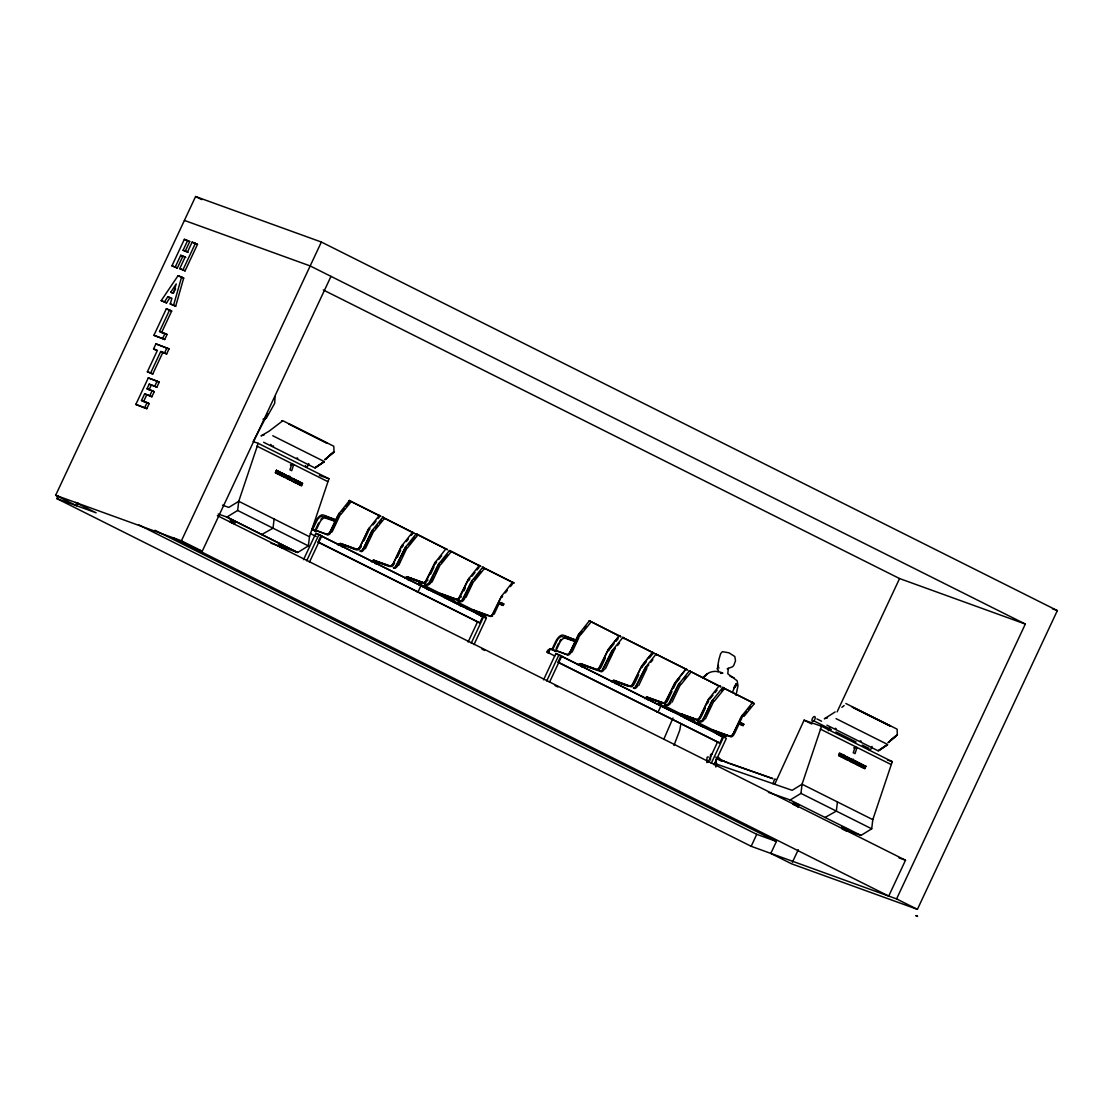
<?xml version="1.0" encoding="UTF-8"?>
<svg xmlns="http://www.w3.org/2000/svg" width="1113" height="1113" viewBox="0 0 1113 1113"><rect width="100%" height="100%" fill="white"/><g stroke="black" fill="none" stroke-linecap="round" stroke-linejoin="round"><path stroke-width="1.5" d="M710.47 760.054L710.497 755.17A2.073 1.266 50.9 0 1 712.139 754.322M706.866 762.614L706.992 758.023A2.073 1.266 50.9 0 1 708.425 757.063M289.756 476.141L289.561 476.823M275.078 396.534L274.674 403.323L266.285 418.21L264.741 418.516M218.176 514.011L226.927 517.058L237.639 510.464L238.739 501.295L258.202 443.336L328.947 478.757L309.484 536.73L308.384 545.899L297.686 552.493L284.038 547.735M274.104 519.02L273.019 528.174L261.708 534.574M768.443 792.373L790.244 799.983L800.957 793.388L802.056 784.22L821.519 726.246L892.264 761.668L872.801 819.641L871.702 828.809L861.003 835.404L845.727 830.075M837.435 801.93L836.336 811.099L825.025 817.485M680.906 723.631L679.751 730.267L673.963 745.418M735.985 695.444L738.002 685.705L737.14 680.766L727.791 673.782L728.292 668.329M181.6 277.04L183.687 278.083L175.687 306.2L173.6 305.157L181.6 277.04L178.024 275.746L161.19 300.663L166.56 302.889L169.913 297.783L167.826 296.74L164.474 301.846L161.19 300.663M175.687 306.2L170.219 303.932L171.945 298.214L167.826 296.74M333.928 451.795L325.038 459.544L334.011 451.864L333.789 446.257L282.549 420.589M897.245 734.705L888.355 742.454L897.328 734.775L897.106 729.168L845.866 703.513M291.954 463.662L289.937 469.825L291.703 470.702L293.721 464.552L290.396 464.956M855.271 746.586L853.254 752.736L855.021 753.612L857.038 747.463L853.713 747.866M351.096 501.782L349.44 500.46L351.096 501.782L340.912 514.373M384.416 518.477L382.775 517.155L384.416 518.477L374.232 531.068M446.786 549.46L416.332 533.781L417.653 535.214L416.053 533.976L405.243 547.582M417.751 535.158L407.567 547.763M435.1 562.524L445.951 548.792L447.537 549.697L416.053 533.976M480.106 566.141L449.652 550.462L450.988 551.909L449.374 550.657L439.218 563.373M451.071 551.853L440.887 564.444M469.074 578.329L479.286 565.487L480.858 566.392L449.374 550.657M472.538 580.068L482.75 567.227L483.599 567.421L484.405 568.534L474.221 581.139M501.754 595.914L512.606 582.169L514.192 583.087L482.708 567.352L484.405 568.534M591.1 621.972L589.459 620.651L591.1 621.972L580.916 634.563M691.09 672.043L689.434 670.722L691.09 672.043L680.906 684.634M718.01 671.807L718.497 670.36L717.134 668.857L718.442 665.421M724.41 688.738L722.768 687.417L724.41 688.738L714.226 701.329M754.266 703.68L752.625 702.359L754.266 703.68L744.082 716.285M673.003 717.996L663.904 739.018M774.731 784.234L804.087 720.167L821.519 726.246M720.918 760.61L721.697 760.861M715.756 757.16L724.16 761.222M729.933 763.685L772.867 778.641L721.363 760.402M332.105 531.903L340.133 514.929M365.426 548.598L373.467 531.624M401.71 545.773L393.153 563.707M405.842 546.594L395.324 566.99A4.243 2.003 -63.4 0 1 393.459 567.63M398.76 565.279L406.788 548.319M432.094 581.974L440.122 565.001M471.842 580.889L461.978 600.366A4.243 2.003 -63.4 0 1 460.114 601.006M466.097 597.222L473.442 581.696M501.699 595.845L491.835 615.322A4.243 2.003 -63.4 0 1 489.97 615.962L474.249 610.272A4.563 2.156 -63.4 0 0 472.983 610.453M572.11 652.093L578.899 637.61M605.444 668.788L612.22 654.305M638.765 685.469L646.806 668.51M672.099 702.164L680.126 685.191M705.433 718.859L713.461 701.886M77.882 502.714L76.477 505.705L55.65 495.271L195.596 196.528L321.365 242.036L1057.35 610.592L917.404 909.349L791.635 863.841L770.808 853.407L776.415 841.456L155.083 530.317M917.404 909.349L896.577 898.914L751.164 846.297L56.833 498.596L58.224 495.605M185.788 257.395L182.81 256.324L177.315 268.066L171.945 265.84L184.355 239.323L189.725 241.563L185.189 251.26L183.102 250.216L187.652 240.519M171.945 265.84L175.228 267.023L180.737 255.28L185.203 256.894L179.694 268.65L185.064 270.876L197.488 244.359L192.118 242.133L187.568 251.844L183.102 250.216M179.694 268.65L182.977 269.833L195.401 243.316M159.549 331.451L167.075 334.457L164.71 339.521L153.9 335.319L166.324 308.802L171.68 311.028L161.635 332.495L159.549 331.451L169.607 309.984M153.566 348.926L155.931 343.875L169.023 348.898L166.658 353.962L160.717 351.513L150.658 372.966L147.375 371.784L157.42 350.331L153.566 348.926L155.639 349.969M153.9 335.319L162.623 338.477L165.002 333.413M135.856 404.422L148.279 377.905L157.128 381.105L159.215 382.149L156.836 387.213L149.184 384.152L146.999 388.799L154.22 391.693L151.855 396.757L144.634 393.849L141.504 400.541L149.156 403.602L146.791 408.666L135.856 404.422L146.791 408.666M147.375 371.784L152.745 374.01L162.79 352.557M160.717 351.513L164.571 352.918L166.95 347.854M143.577 401.584L146.721 394.892M149.086 389.842L151.257 385.195M144.634 393.849L149.768 395.713L152.147 390.649L154.22 391.693M144.704 407.622L147.069 402.558L149.156 403.602M149.184 384.152L154.763 386.169L157.128 381.105M55.65 495.271L181.419 540.793L321.365 242.036M194.385 548.375L202.246 551.213L330.992 276.358M293.86 482.054L295.961 482.819L296.934 480.746L292.886 478.715M315.577 531.193L311.863 529.426L315.577 521.496A8.807 4.16 -63.4 0 1 323.229 514.957L336.084 520.021L335.43 521.427L324.662 517.795A7.248 3.422 -63.4 0 0 320.196 521.607L315.577 531.193L314.882 530.943M315.508 529.621L318.596 523.013M303.529 559.63L315.869 533.294L482.778 616.546L479.8 622.918L317.984 542.114M306.673 560.757L319.014 534.435M318.624 540.64L320.405 536.814M309.456 562.148L321.796 535.826L315.869 533.294M311.863 529.426L312.544 529.677L317.177 520.091A7.248 3.422 -63.4 0 1 321.629 516.279L332.411 519.91L333.065 518.505M338.032 515.208L330.575 531.138A4.41 2.073 -63.4 0 1 326.735 534.407M332.091 530.122L335.486 522.873M336.836 519.98L338.199 517.086M363.979 540.723L368.055 532.028M365.412 546.803L368.125 541.015M370.17 536.675L371.519 533.767M401.223 546.845L393.752 562.775A4.41 2.073 -63.4 0 1 389.926 566.058M397.313 557.418L400.708 550.17M404.687 548.584L397.23 564.514A4.41 2.073 -63.4 0 1 393.39 567.797M398.746 563.498L400.096 560.604M402.141 556.263L404.854 550.462M434.543 563.54L427.086 579.47A4.41 2.073 -63.4 0 1 423.246 582.739L407.525 577.049A4.41 2.073 -63.4 0 0 404.895 578.426M430.634 574.099L434.028 566.865M432.067 580.193L433.43 577.285M435.461 572.945L438.174 567.157M433.36 591.337L426.669 588.916L444.031 595.984L440.025 594.537M463.968 590.794L465.317 587.901M460.003 605.597L466.945 607.461L461.77 606.237L443.433 597.069M471.342 581.96L463.884 597.904A4.41 2.073 -63.4 0 1 460.045 601.173M467.432 592.533L464.719 598.321A4.41 2.073 -63.4 0 1 462.827 600.937M468.796 589.64L471.509 583.838M466.236 608.477L477.366 612.679L473.359 611.218M468.086 642.034L477.519 621.889M471.23 643.161L483.571 616.825L486.339 618.216L474.013 644.552M501.198 596.916L493.741 612.846A4.41 2.073 -63.4 0 1 489.901 616.115M498.652 604.582L494.575 613.277A4.41 2.073 -63.4 0 1 494.033 614.279M503.159 605.416L503.813 604.025L500.794 602.509L500.14 603.9L503.159 605.416L499.904 604.234M555.582 651.383L551.867 649.616L555.582 641.686A8.807 4.16 -63.4 0 1 563.248 635.147L576.103 640.212L575.449 641.617L564.667 637.986A7.248 3.422 -63.4 0 0 560.215 641.798L555.582 651.383L554.9 651.133M556.138 648.489L558.615 643.203M543.547 679.82L555.888 653.484L722.796 736.736L719.805 743.108L558.003 662.305M546.692 680.961L559.032 654.625M561.022 655.724L558.03 662.096L719.805 743.108M549.474 682.339L561.801 656.016L559.449 655.154L668.454 709.746L684.05 716.174L680.029 714.727M551.867 649.616L552.563 649.867L557.182 640.281A7.248 3.422 -63.4 0 1 561.648 636.469L572.416 640.1L573.07 638.695M575.491 643.064L578.204 637.276M605.347 658.02L601.27 666.715A4.41 2.073 -63.4 0 1 600.074 668.607M611.371 652.079L603.9 668.023A4.41 2.073 -63.4 0 1 600.074 671.292L584.353 665.602A4.41 2.073 -63.4 0 0 581.723 666.979L582.419 666.131A4.563 2.156 -63.4 0 1 584.422 665.435L595.427 669.428M608.825 659.759L615.447 648.1M641.227 667.035L631.864 685.441A4.243 2.003 -63.4 0 1 630 686.081L614.279 680.391A4.563 2.156 -63.4 0 0 612.275 681.086L611.566 681.796A4.41 2.073 -63.4 0 1 614.209 680.558L630.779 686.665M634.605 683.396L638.681 674.715M644.691 668.774L635.342 687.18A4.243 2.003 -63.4 0 1 633.478 687.82M674.548 683.73L667.09 699.66A4.41 2.073 -63.4 0 1 663.265 702.929M667.939 700.091L672.002 691.396M673.365 688.502L675.953 683.145M673.365 711.527L666.951 708.536M701.26 716.786L705.336 708.091M707.367 703.736L708.731 700.842M711.36 702.15L703.889 718.094A4.41 2.073 -63.4 0 1 700.063 721.363M706.769 714.17L710.164 706.936M683.452 717.259L701.774 726.427L706.95 727.652L700.272 725.231M713.767 732.215L717.37 732.869L713.363 731.408M708.091 762.224L717.523 742.079M711.235 763.351L723.575 737.015L726.358 738.406L714.017 764.742M741.216 717.106L733.147 733.968M734.594 733.467L742.051 717.537M743.178 725.606L743.832 724.215L740.799 722.699L740.145 724.09L743.178 725.606L739.908 724.424M751.164 846.297L756.757 834.347L776.415 841.456M828.295 730.698L829.769 727.554M837.115 711.875L899.568 578.551L1025.323 624.059L896.577 898.914M839.87 753.445L838.896 755.532L842.944 757.55M841.331 755.393L845.31 756.172M792.373 862.269L798.271 849.692M843.07 756.27L845.463 756.395L848.885 758.885M843.724 755.532L839.717 754.294L854.617 760.986L852.224 760.847M844.169 755.379L843.028 757.814L838.645 755.63L839.8 753.181L844.169 755.379L840.83 754.169M845.24 755.908L844.099 758.356L848.468 760.541L849.609 758.106L839.119 753.362M849.372 758.203L848.398 760.276L844.336 758.259M850.694 758.635L849.539 761.083L853.908 763.268L855.062 760.833L846.27 756.896M850.763 758.899L849.789 760.986L853.838 763.003L854.812 760.93M850.902 759.122L854.325 761.612M852.878 759.734L853.045 759.01M856.203 761.626L855.229 763.713L859.278 765.73L860.252 763.657M861.573 764.088L860.432 766.537L864.801 768.721L865.942 766.287L857.163 762.349M861.657 764.353L860.683 766.44L864.731 768.457M863.118 766.3L865.705 766.384M217.383 515.639L905.509 860.224L888.717 896.076L173.558 537.941M732.437 692.258L736.152 683.674L734.135 687.862L736.75 684.843L733.745 687.57M253.235 441.43L267.871 413.688M329.963 532.07L339.187 513.218M338.881 515.639L340.077 513.733M359.819 547.012L369.057 528.146M368.737 530.581L369.933 528.689M371.853 530.818L363.297 548.751M372.201 532.32L373.398 530.428M402.057 547.276L403.254 545.384M405.535 549.015L406.078 548.013M435.392 563.971L436.588 562.065M438.508 564.194L428.658 583.685A4.243 2.003 -63.4 0 1 426.794 584.325M438.856 565.71L439.412 564.694M468.364 579.15L458.514 598.641A4.243 2.003 -63.4 0 1 456.65 599.267L440.929 593.577A4.563 2.156 -63.4 0 0 439.649 593.772M468.712 580.652L469.909 578.76M472.19 582.391L472.733 581.389M502.046 597.347L502.589 596.331M596.61 669.553A4.41 2.073 -63.4 0 0 600.436 666.284L608.449 649.338L619.398 635.551L620.15 635.801L620.957 636.928L589.403 620.79L578.593 634.382L570.579 651.328A4.41 2.073 -63.4 0 1 566.754 654.597L551.032 648.907A4.41 2.073 -63.4 0 0 547.193 652.19C551.325 654.235 544.187 651.662 549.085 649.449A4.563 2.156 -63.4 0 1 551.102 648.754M548.737 652.941L549.293 651.912M569.981 652.26L579.205 633.408M578.885 635.829L579.428 634.813M579.581 636.163L580.151 635.12M608.741 650.771L609.284 649.769M611.858 651.008L602.008 670.499A4.243 2.003 -63.4 0 1 600.144 671.125M612.901 652.858L613.472 651.815M641.714 665.964L633.687 682.937A4.41 2.073 -63.4 0 1 629.93 686.248M642.062 667.466L642.618 666.464M675.048 682.645L665.198 702.136A4.243 2.003 -63.4 0 1 663.334 702.776L647.543 697.239A4.41 2.073 -63.4 0 0 644.9 698.616M678.513 684.384L668.663 703.875A4.243 2.003 -63.4 0 1 666.798 704.515M708.369 699.34L699.813 717.273M711.847 701.079L703.291 719.012M741.703 716.035L733.676 732.994A4.41 2.073 -63.4 0 1 729.919 736.305M267.009 415.149L264.435 419.531L263.002 419.114M170.804 292.19L176.23 283.926L173.475 293.15L170.804 292.19L172.891 293.234L175.604 289.102M841.901 707.312L842.944 706.546M843.306 706.226L844.113 705.559M338.589 514.192L349.399 500.6L380.883 516.321L379.296 515.416L368.445 529.148L360.431 546.093A4.41 2.073 -63.4 0 1 356.591 549.363M329.963 532.084L328.669 533.614A4.243 2.003 -63.4 0 1 326.805 534.254L315.8 530.275M359.819 547.026L358.525 548.57A4.243 2.003 -63.4 0 1 356.661 549.196L340.94 543.52A4.563 2.156 -63.4 0 0 338.936 544.201L338.227 544.925M372.521 529.899L363.895 547.833A4.41 2.073 -63.4 0 1 360.069 551.102M363.283 548.765L362.003 550.309A4.243 2.003 -63.4 0 1 360.139 550.935M401.765 545.843L402.391 544.827M393.139 563.721L391.859 565.251A4.243 2.003 -63.4 0 1 389.995 565.891L374.205 560.368A4.41 2.073 -63.4 0 0 371.561 561.745M435.712 561.522L425.18 581.946A4.243 2.003 -63.4 0 1 423.316 582.586L407.595 576.896A4.563 2.156 -63.4 0 0 405.591 577.577L404.882 578.301M439.176 563.289L430.55 581.209A4.41 2.073 -63.4 0 1 426.724 584.478M469.046 578.217L460.406 596.165A4.41 2.073 -63.4 0 1 456.58 599.434M471.898 580.958L472.496 579.97M569.967 652.274L568.687 653.804A4.243 2.003 -63.4 0 1 566.823 654.444L555.818 650.465M611.913 651.077L612.526 650.089M641.77 666.033L652.635 652.301L653.901 652.83L654.194 653.665L652.621 652.524L642.424 665.143M645.86 666.784L637.165 684.676A4.41 2.073 -63.4 0 1 633.408 687.987M645.248 667.772L656.058 654.166L687.542 669.887L685.97 668.983L675.744 681.824M646.096 668.203L648.782 664.781M675.104 682.714L685.942 669.219M679.18 683.479L670.569 701.399A4.41 2.073 -63.4 0 1 666.729 704.668M679.417 684.885L680.071 683.994M709.051 698.408L700.425 716.355A4.41 2.073 -63.4 0 1 696.585 719.624L680.864 713.934A4.41 2.073 -63.4 0 0 680.293 713.878M699.813 717.287L698.519 718.831A4.243 2.003 -63.4 0 1 696.655 719.457L680.933 713.767A4.563 2.156 -63.4 0 0 679.653 713.962M711.903 701.148L712.515 700.16M712.751 701.58L713.391 700.689M703.277 719.026L701.997 720.57A4.243 2.003 -63.4 0 1 700.133 721.196M741.759 716.104L742.385 715.089M742.608 716.522L746.308 711.861M733.133 733.982L731.853 735.512A4.243 2.003 -63.4 0 1 729.989 736.152L714.268 730.462A4.563 2.156 -63.4 0 0 712.988 730.643M342.108 511.215L344.154 508.697M346.185 506.165L349.245 502.38M372.98 524.905L376.041 521.121M378.086 518.602L380.131 516.07L349.426 500.697M372.563 529.997L382.719 517.281L414.273 533.419L412.617 532.348M375.443 527.91L377.474 525.378M379.519 522.86L381.55 520.341M402.419 544.953L412.575 532.237M406.315 541.6L408.36 539.068M411.407 535.283L413.452 532.765L382.761 517.378M408.763 544.591L414.885 537.023M438.619 559.547L441.68 555.763M441.068 562.552L447.189 554.984M471.954 576.242L475.014 572.458M477.046 569.926L479.091 567.407M474.402 579.233L480.524 571.665M505.274 592.923L507.319 590.405M510.38 586.621L512.411 584.088M580.082 633.923L582.127 631.405M584.158 628.887L586.203 626.355M619.287 635.829L608.394 649.255L598.544 668.76A4.243 2.003 -63.4 0 1 596.679 669.386L580.958 663.71A4.563 2.156 -63.4 0 0 578.941 664.391L578.245 665.115A4.41 2.073 -63.4 0 1 580.889 663.863L597.444 669.984M609.938 648.879L614.014 643.829M616.059 641.311L618.091 638.792M612.567 650.187L623.016 637.276L623.809 638.598L622.765 637.568L653.456 652.955L649.38 658.006M617.492 645.568L619.524 643.05M643.258 665.574L646.319 661.79M650.813 662.263L652.858 659.745M676.593 682.255L679.653 678.471M679.222 683.563L689.392 670.847L720.848 687.055L720.57 686.206L719.29 685.678L709.078 698.519M684.147 678.958L686.178 676.426M709.927 698.95L712.974 695.166M715.019 692.648L717.064 690.116M712.557 700.258L722.713 687.542L752.611 702.595M721.544 690.589L723.589 688.071M742.413 715.214L752.569 702.498M748.353 709.329L750.385 706.811M371.561 561.606L372.257 560.896A4.563 2.156 -63.4 0 1 374.274 560.201M375.011 563.373L375.735 562.635A4.563 2.156 -63.4 0 1 377.738 561.94M408.332 580.068L409.055 579.317A4.563 2.156 -63.4 0 1 411.073 578.635M644.9 698.491L645.596 697.768A4.563 2.156 -63.4 0 1 647.613 697.086M648.364 700.23L649.074 699.507A4.563 2.156 -63.4 0 1 651.077 698.825M702.665 678.332C707.325 671.417 715.367 669.636 722.852 673.101L720.487 673.407M702.804 678.234L707.478 673.755L702.901 677.956M281.7 420.797L282.326 421.104L269.012 431.246L261.04 435.893L264.157 434.64L263.28 435.072M835.14 711.944L824.357 718.803L827.474 717.551L826.597 717.996M315.661 467.71L324.217 461.603L314.923 467.724M878.978 750.635L887.534 744.527L878.24 750.649M324.259 461.812L314.854 467.919L263.628 442.264M887.576 744.736L878.171 750.844L826.945 725.175M418.655 582.238L420.088 584.812L419.295 584.52L418.655 582.238L419.977 582.294L420.547 584.353L419.768 584.061L451.669 599.81L453.645 598.335L450.946 598.864L452.866 598.057L450.89 599.531L451.669 599.81M479.105 614.362L481.08 612.901L478.381 613.416L480.287 612.609L481.233 613.472M485.004 616.505L486.979 615.03L484.211 616.212L485.004 616.505L453.088 600.756L453.881 601.034L452.518 598.697M664.558 704.557L665.991 707.131L665.101 704.334M685.789 717.871L687.764 716.396L685.065 716.911L687.138 716.689M691.688 720L693.649 718.525L690.895 719.721L691.688 720L659.772 704.251L660.566 704.543L659.453 702.706L660.092 705.002L673.699 711.805M697.893 721.252L699.312 723.826L698.421 721.029M719.109 734.552L721.085 733.091L718.386 733.606L720.306 732.799L721.252 733.662M725.008 736.695L726.984 735.22L724.229 736.403L725.008 736.695L693.107 720.946L693.886 721.224L693.316 719.179M727.179 668.788L732.646 666.743L733.801 665.296L735.512 660.774L734.803 656.517L728.932 652.802L722.379 651.662L720.612 653.693L718.915 659.439L717.829 665.463L718.901 668.162M229.292 521.385L234.982 523.973L230.655 522.122M547.109 652.107L554.803 656.002M846.534 831.147L841.943 828.795M253.444 441.666L258.202 443.336M319.445 475.446L328.947 478.757M222.503 505.191L228.833 507.403L238.739 501.295L309.484 536.73M270.988 543.186L279.14 546.024M887.52 760.012L892.264 761.668M715.589 763.782L792.15 790.313L802.056 784.22L872.801 819.641M184.396 220.416L310.165 265.937L1025.323 624.059M189.725 241.563L184.355 239.323M197.488 244.359L192.118 242.133M185.189 251.26L188.167 252.345M183.687 278.083L178.024 275.746M1052.453 608.825L1057.35 610.592M170.219 303.932L173.6 305.157M171.68 311.028L166.324 308.802M161.635 332.495L167.075 334.457M169.023 348.898L155.931 343.875M159.215 382.149L148.279 377.905M146.999 388.799L152.147 390.649M141.504 400.541L147.069 402.558M336.084 520.021L326.262 516.474A8.807 4.16 -63.4 0 0 325.121 516.376M312.586 529.287L327.584 534.838A4.41 2.073 -63.4 0 0 328.808 534.657M353.851 548.667L344.418 545.259A4.563 2.156 -63.4 0 0 342.401 545.94L341.677 546.678A4.41 2.073 -63.4 0 1 344.348 545.412L356.188 549.822M499.612 602.495L503.813 604.025M387.171 565.348L377.669 562.107A4.41 2.073 -63.4 0 0 375.039 563.484M380.089 563.095L389.522 566.517M422.008 582.767L411.003 578.788A4.41 2.073 -63.4 0 0 408.36 580.165M413.41 579.79L422.843 583.198M576.103 640.212L566.267 636.664A8.807 4.16 -63.4 0 0 565.126 636.566M419.42 585.035L420.992 585.605L418.001 591.977L416.429 591.406M455.398 599.309L444.393 595.316A4.563 2.156 -63.4 0 0 443.809 595.274M456.177 599.893L444.324 595.483A4.41 2.073 -63.4 0 0 443.753 595.427M443.767 596.554L432.901 591.796M444.991 597.389L447.913 596.777L445.047 596.721L447.12 596.498M451.989 598.933L453.408 601.507L452.768 599.211M490.75 616.546L474.18 610.425A4.41 2.073 -63.4 0 0 473.609 610.383M487.132 615.6L486.186 614.738L484.266 615.545L485.059 615.837L458.987 602.884L459.78 603.176L459.196 601.117M482.611 614.933L483.306 615.183L479.592 613.416M480.426 615.698L483.571 616.825M486.339 618.216L476.698 613.722M851.723 759.623L855.062 760.833M862.603 765.076L865.942 766.287M741.021 723.2L743.832 724.215M628.762 686.109L617.687 682.297A4.41 2.073 -63.4 0 0 615.044 683.674L615.739 682.826A4.563 2.156 -63.4 0 1 617.757 682.13M627.955 686.137L618.522 682.728A4.41 2.073 -63.4 0 0 617.298 682.895M664.099 703.36L648.378 697.67A4.41 2.073 -63.4 0 0 647.154 697.851M662.012 702.957L651.008 698.978A4.41 2.073 -63.4 0 0 648.378 700.355M661.289 702.818L651.856 699.409A4.41 2.073 -63.4 0 0 650.618 699.59M660.092 705.002L658.673 702.428M659.425 705.225L660.997 705.795L658.02 712.167L656.447 711.597M697.434 720.055L681.713 714.365A4.41 2.073 -63.4 0 0 680.474 714.546M695.347 719.652L684.342 715.673A4.41 2.073 -63.4 0 0 683.772 715.617M686.749 716.675L694.609 719.513M680.433 715.534L683.785 716.744M707.019 728.5L692.634 721.405L691.994 719.123M730.754 736.736L714.198 730.629A4.41 2.073 -63.4 0 0 713.628 730.573M727.137 735.79L726.191 734.928L724.285 735.735L725.064 736.027L699.006 723.074L699.785 723.367L699.214 721.307M720.431 735.888L723.575 737.015M56.833 498.596L96.135 512.815L75.294 502.394M899.067 857.9L905.509 860.224M792.887 804.282L798.299 806.883L797.465 806.633M730.003 676.175L734.232 677.887M234.384 521.677C239.225 523.472 226.704 517.642 231.49 520.327M724.104 761.334L728.486 763.059M233.688 521.371L232.186 520.675M280.796 545.022C292.19 550.128 273.506 541.029 280.086 544.674M279.961 546.817L283.592 548.306L278.18 545.899M195.596 196.528L201.815 199.63M323.285 289.964L899.568 578.551M180.737 255.28L182.81 256.324M182.977 269.833L185.064 270.876M175.228 267.023L177.315 268.066M164.474 301.846L166.56 302.889M162.623 338.477L164.71 339.521M164.571 352.918L166.658 353.962M327.208 443.127L288.768 423.886L327.208 443.377M890.525 726.052L852.085 707.033M853.615 707.812L890.525 726.288M150.658 372.966L152.745 374.01M272.755 435.74L323.994 461.394M836.072 718.65L887.311 744.305M154.763 386.169L156.836 387.213M816.9 718.901L821.575 721.238M814.354 721.099L831.355 729.613M836.002 731.937L856.092 741.995M862.269 745.098L868.46 748.186M256.908 446.118L327.653 481.539M804.087 720.167L811.78 724.02M820.225 729.029L890.97 764.464M149.768 395.713L151.855 396.757M622.724 637.471L652.58 652.427M513.441 582.836L482.722 567.324M589.431 620.887L620.136 636.26M686.791 669.65L656.058 654.166M689.42 670.958L720.125 686.331M722.754 687.639L753.445 703.026M291.495 478.02L287.446 475.988L286.472 478.061L290.521 480.093M285.86 475.348L282.146 473.484L285.568 475.974M843.209 755.421L847.257 757.438M855.452 761.542L858.151 762.892M291.912 480.788L295.961 482.819M332.411 519.91L335.43 521.427M572.416 640.1L575.449 641.617M451.725 599.142L425.667 586.203L426.446 586.481L425.876 584.436M466.681 608.018L477.101 613.235M706.685 728.208L717.106 733.425M419.295 584.52L430.661 590.113M452.629 601.215L463.996 606.794M319.431 534.963L428.435 589.556M555.888 653.484L558.656 654.875M716.702 733.912L723.213 737.279M310.221 533.503L316.231 536.522M318.026 541.906L479.8 622.918M237.639 510.464L308.384 545.899M800.957 793.388L871.702 828.809M721.363 760.889L716.313 758.676A2.017 1.21 50.2 0 0 716.271 759.024L716.299 763.087A1.809 1.085 50.2 0 0 716.341 763.435L716.828 764.214L714.783 763.198M226.927 517.058L297.686 552.493M226.329 516.849L297.088 552.285M789.646 799.774L861.003 835.404M481.818 649.004L484.6 650.395M555.081 685.608L557.863 686.999M181.419 540.793L202.246 551.213M138.541 524.766L756.757 834.347M272.852 445.798L273.617 446.188M860.321 740.771L861.128 741.202M835.376 728.264L836.169 728.709M297.004 457.846L297.811 458.292M772.965 783.761L774.592 779.114L776.095 779.392M270.556 444.449L271.266 444.894M693.023 718.817L690.95 719.054L691.743 719.332L665.671 706.393L666.464 706.672L665.88 704.626M692.787 719.401L693.427 721.697M458.667 601.34L459.307 603.636L457.874 601.062M425.333 584.659L425.987 586.941L424.554 584.367M719.958 759.636L719.93 759.483A1.976 1.21 50.9 0 0 718.414 757.452M715.77 760.429L715.812 767.024M308.774 463.537A2.685 1.266 -63.4 0 1 306.868 466.792A2.685 1.266 -63.4 0 1 305.505 465.54M872.091 746.447A2.685 1.266 -63.4 0 1 870.185 749.703A2.685 1.266 -63.4 0 1 868.822 748.465M571.414 651.759A4.41 2.073 -63.4 0 1 567.588 655.028M548.041 652.608A4.41 2.073 -63.4 0 1 549.238 650.715M549.933 650.006A4.41 2.073 -63.4 0 1 551.867 649.338M599.378 669.316A4.41 2.073 -63.4 0 1 598.683 669.803M579.79 664.962A4.41 2.073 -63.4 0 1 581.723 664.294M604.192 669.456A4.41 2.073 -63.4 0 1 600.923 671.723M583.963 666.214A4.41 2.073 -63.4 0 1 585.201 666.033M634.048 684.412A4.41 2.073 -63.4 0 1 633.408 685.302M632.713 686.011A4.41 2.073 -63.4 0 1 631.349 686.721M613.124 681.643A4.41 2.073 -63.4 0 1 615.058 680.989M637.526 686.151A4.41 2.073 -63.4 0 1 634.243 688.404M667.383 701.093A4.41 2.073 -63.4 0 1 666.743 701.983M666.033 702.693A4.41 2.073 -63.4 0 1 664.67 703.416M670.861 702.832A4.41 2.073 -63.4 0 1 668.802 704.919M668.148 705.155A4.41 2.073 -63.4 0 1 667.577 705.099M700.717 717.788A4.41 2.073 -63.4 0 1 700.063 718.678M699.367 719.388A4.41 2.073 -63.4 0 1 698.004 720.097M559.714 641.185A8.807 4.16 -63.4 0 1 561.008 639.419M704.181 719.527A4.41 2.073 -63.4 0 1 702.136 721.614M701.468 721.836A4.41 2.073 -63.4 0 1 700.898 721.794M683.952 716.285A4.41 2.073 -63.4 0 1 685.177 716.104M734.037 734.469A4.41 2.073 -63.4 0 1 731.324 736.792M713.809 731.227A4.41 2.073 -63.4 0 1 715.033 731.046M683.813 715.464A4.563 2.156 -63.4 0 1 684.412 715.506M331.41 531.569A4.41 2.073 -63.4 0 1 330.867 532.571M330.213 533.461A4.41 2.073 -63.4 0 1 329.518 534.17M361.266 546.525A4.41 2.073 -63.4 0 1 360.723 547.526M360.069 548.417A4.41 2.073 -63.4 0 1 358.664 549.613M358.01 549.836A4.41 2.073 -63.4 0 1 357.44 549.794L340.87 543.673A4.41 2.073 -63.4 0 0 338.241 545.05M339.785 544.772A4.41 2.073 -63.4 0 1 341.719 544.104M364.744 548.264A4.41 2.073 -63.4 0 1 364.188 549.266M363.548 550.156A4.41 2.073 -63.4 0 1 362.838 550.865M362.142 551.352A4.41 2.073 -63.4 0 1 360.904 551.533M342.554 547.22A4.41 2.073 -63.4 0 1 345.183 545.843M394.6 563.206A4.41 2.073 -63.4 0 1 394.044 564.221M393.404 565.112A4.41 2.073 -63.4 0 1 391.999 566.308M391.331 566.531A4.41 2.073 -63.4 0 1 390.76 566.475L375.039 560.799A4.41 2.073 -63.4 0 0 373.105 561.453M398.064 564.945A4.41 2.073 -63.4 0 1 397.522 565.961M396.868 566.851A4.41 2.073 -63.4 0 1 396.172 567.56M395.463 568.047A4.41 2.073 -63.4 0 1 394.239 568.214M375.874 563.901A4.41 2.073 -63.4 0 1 378.517 562.538M427.921 579.901A4.41 2.073 -63.4 0 1 427.378 580.903M426.029 582.502A4.41 2.073 -63.4 0 1 425.319 582.989M424.665 583.226A4.41 2.073 -63.4 0 1 424.095 583.17L408.374 577.48A4.41 2.073 -63.4 0 0 406.44 578.148M431.399 581.64A4.41 2.073 -63.4 0 1 429.493 584.242M428.797 584.728A4.41 2.073 -63.4 0 1 427.559 584.909M409.208 580.596A4.41 2.073 -63.4 0 1 411.838 579.219M461.255 596.582A4.41 2.073 -63.4 0 1 460.699 597.598M459.349 599.197A4.41 2.073 -63.4 0 1 458.653 599.684M457.986 599.907A4.41 2.073 -63.4 0 1 457.415 599.865L440.859 593.744A4.41 2.073 -63.4 0 0 440.289 593.688M440.47 594.356A4.41 2.073 -63.4 0 1 441.694 594.175M320.989 519.228A8.807 4.16 -63.4 0 1 322.394 517.795M462.118 601.423A4.41 2.073 -63.4 0 1 460.893 601.604M443.934 596.095A4.41 2.073 -63.4 0 1 445.172 595.914M492.683 615.892A4.41 2.073 -63.4 0 1 491.974 616.379M473.79 611.037A4.41 2.073 -63.4 0 1 475.028 610.856M656.114 654.041L657.755 655.348L656.197 653.971M276.483 470.27L275.328 472.719L279.697 474.903L280.852 472.455L276.483 470.27M276.553 470.535L275.579 472.608L279.627 474.639L280.601 472.566L276.553 470.535M276.692 470.757L280.114 473.248L276.692 470.757M281.923 472.997L280.782 475.446L285.151 477.63L286.291 475.181L281.923 472.997M281.992 473.262L281.019 475.334L285.081 477.366L286.055 475.293L281.992 473.262M287.377 475.724L286.222 478.173L290.59 480.357L291.745 477.908L287.377 475.724M287.585 476.211L291.008 478.701L287.585 476.211M292.816 478.451L291.676 480.899L296.044 483.084L297.185 480.635L292.816 478.451M293.039 478.938L296.448 481.428L293.039 478.938M298.256 481.178L297.115 483.626L301.484 485.811L302.625 483.362L298.256 481.178M298.34 481.442L297.366 483.515L301.414 485.546L302.388 483.473L298.34 481.442M298.479 481.665L301.901 484.155L298.479 481.665M856.134 761.362L854.993 763.81L859.361 765.994L860.502 763.56L856.134 761.362M856.356 761.849L859.765 764.339L856.356 761.849M861.796 764.575L865.218 767.066L861.796 764.575M334.011 451.822L325.038 459.544L334.011 451.822M897.328 734.733L888.355 742.454L897.328 734.733M793.43 802.403L799.134 805.089L793.43 802.403M842.04 826.736L847.744 829.435L842.04 826.736M916.792 915.957L915.79 915.596L917.557 916.472L916.792 915.957M813.742 720.89A2.685 1.266 -63.4 0 0 814.925 716.661A2.685 1.266 -63.4 0 0 812.073 719.36A2.685 1.266 -63.4 0 0 813.742 720.89"/></g></svg>
